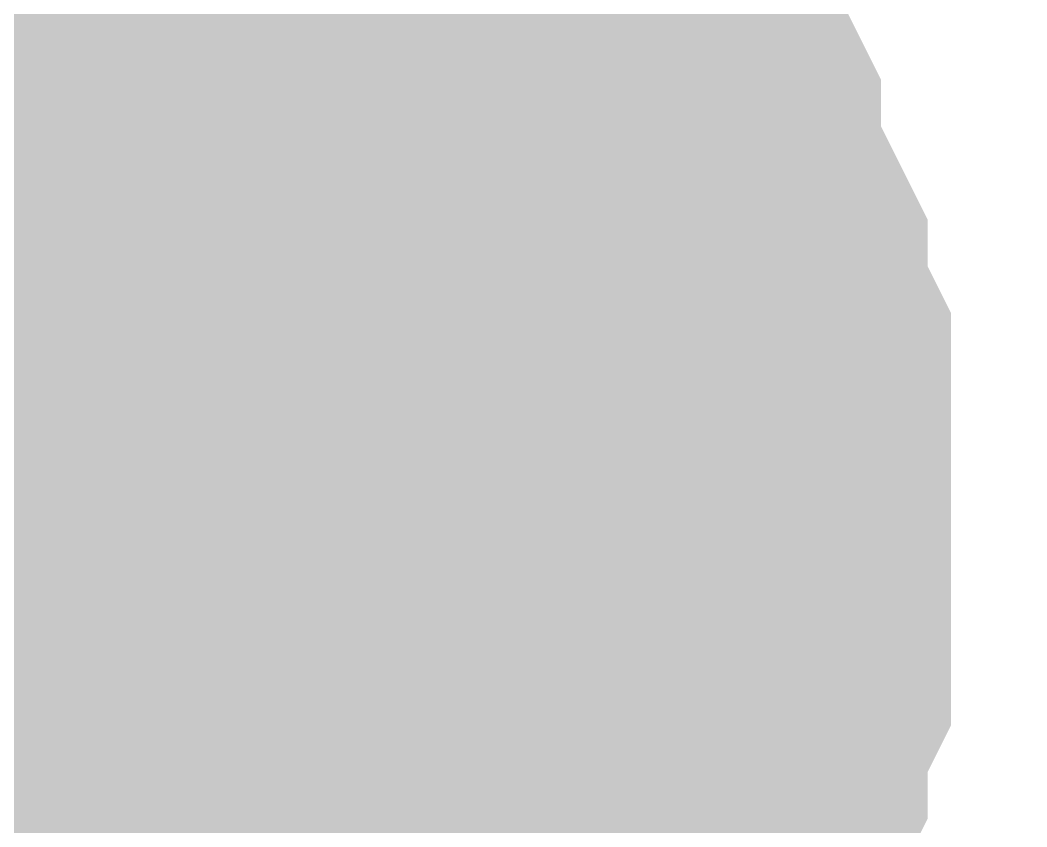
# Model space of a CAD drawing. Header units: inches. Extents: x 0 to 569, y 0 to 432.
# Drawn here: x 61.133 to 61.669, y 81.109 to 81.538 of the extents above; entities that cross this region are included whole.
import ezdxf

# ---------------------------------------------------------------- set-up
doc = ezdxf.new("R2010")
doc.units = ezdxf.units.IN
doc.layers.add('Sheet', color=255, linetype='Continuous')

msp = doc.modelspace()

# ---------------------------------------------------------------- linework, layer by layer
at = {"layer": 'Sheet'}
for points in [[(60.96992, 81.27256, 0.29972, 0.29972, 0), (63.5, 116.83008, 0.29972, 0.29972, 0), (55.88496, 119.37256, 0.29972, 0.29972, 0)], [(61.25518, 81.69424, 0.29972, 0.29972, 0), (61.26758, 81.68184, 0.29972, 0.29972, 0), (61.29238, 81.66943, 0.29972, 0.29972, 0), (61.30479, 81.64463, 0.29972, 0.29972, 0), (61.32959, 81.63223, 0.29972, 0.29972, 0), (61.34199, 81.61982, 0.29972, 0.29972, 0), (61.35439, 81.59502, 0.29972, 0.29972, 0), (61.3792, 81.58262, 0.29972, 0.29972, 0), (61.3916, 81.55781, 0.29972, 0.29972, 0), (61.404, 81.53301, 0.29972, 0.29972, 0), (61.41641, 81.52061, 0.29972, 0.29972, 0), (61.42881, 81.4958, 0.29972, 0.29972, 0), (61.44121, 81.471, 0.29972, 0.29972, 0), (61.44121, 81.44619, 0.29972, 0.29972, 0), (61.45361, 81.42139, 0.29972, 0.29972, 0), (61.46602, 81.39658, 0.29972, 0.29972, 0), (61.46602, 81.37178, 0.29972, 0.29972, 0), (61.47842, 81.34697, 0.29972, 0.29972, 0), (61.47842, 81.32217, 0.29972, 0.29972, 0), (61.47842, 81.29736, 0.29972, 0.29972, 0), (61.47842, 81.27256, 0.29972, 0.29972, 0)], [(61.25518, 81.69424, 0.29972, 0.29972, 0), (61.26758, 81.68184, 0.29972, 0.29972, 0), (61.29238, 81.66943, 0.29972, 0.29972, 0), (61.30479, 81.64463, 0.29972, 0.29972, 0), (61.32959, 81.63223, 0.29972, 0.29972, 0), (61.34199, 81.61982, 0.29972, 0.29972, 0), (61.35439, 81.59502, 0.29972, 0.29972, 0), (61.3792, 81.58262, 0.29972, 0.29972, 0), (61.3916, 81.55781, 0.29972, 0.29972, 0), (61.404, 81.53301, 0.29972, 0.29972, 0), (61.41641, 81.52061, 0.29972, 0.29972, 0), (61.42881, 81.4958, 0.29972, 0.29972, 0), (61.44121, 81.471, 0.29972, 0.29972, 0), (61.44121, 81.44619, 0.29972, 0.29972, 0), (61.45361, 81.42139, 0.29972, 0.29972, 0), (61.46602, 81.39658, 0.29972, 0.29972, 0), (61.46602, 81.37178, 0.29972, 0.29972, 0), (61.47842, 81.34697, 0.29972, 0.29972, 0), (61.47842, 81.32217, 0.29972, 0.29972, 0), (61.47842, 81.29736, 0.29972, 0.29972, 0), (61.47842, 81.27256, 0.29972, 0.29972, 0)], [(61.25518, 81.69424, 0.29972, 0.29972, 0), (61.26758, 81.68184, 0.29972, 0.29972, 0), (61.29238, 81.66943, 0.29972, 0.29972, 0), (61.30479, 81.64463, 0.29972, 0.29972, 0), (61.32959, 81.63223, 0.29972, 0.29972, 0), (61.34199, 81.61982, 0.29972, 0.29972, 0), (61.35439, 81.59502, 0.29972, 0.29972, 0), (61.3792, 81.58262, 0.29972, 0.29972, 0), (61.3916, 81.55781, 0.29972, 0.29972, 0), (61.404, 81.53301, 0.29972, 0.29972, 0), (61.41641, 81.52061, 0.29972, 0.29972, 0), (61.42881, 81.4958, 0.29972, 0.29972, 0), (61.44121, 81.471, 0.29972, 0.29972, 0), (61.44121, 81.44619, 0.29972, 0.29972, 0), (61.45361, 81.42139, 0.29972, 0.29972, 0), (61.46602, 81.39658, 0.29972, 0.29972, 0), (61.46602, 81.37178, 0.29972, 0.29972, 0), (61.47842, 81.34697, 0.29972, 0.29972, 0), (61.47842, 81.32217, 0.29972, 0.29972, 0), (61.47842, 81.29736, 0.29972, 0.29972, 0), (61.47842, 81.27256, 0.29972, 0.29972, 0)], [(61.25518, 81.69424, 0.29972, 0.29972, 0), (61.26758, 81.68184, 0.29972, 0.29972, 0), (61.29238, 81.66943, 0.29972, 0.29972, 0), (61.30479, 81.64463, 0.29972, 0.29972, 0), (61.32959, 81.63223, 0.29972, 0.29972, 0), (61.34199, 81.61982, 0.29972, 0.29972, 0), (61.35439, 81.59502, 0.29972, 0.29972, 0), (61.3792, 81.58262, 0.29972, 0.29972, 0), (61.3916, 81.55781, 0.29972, 0.29972, 0), (61.404, 81.53301, 0.29972, 0.29972, 0), (61.41641, 81.52061, 0.29972, 0.29972, 0), (61.42881, 81.4958, 0.29972, 0.29972, 0), (61.44121, 81.471, 0.29972, 0.29972, 0), (61.44121, 81.44619, 0.29972, 0.29972, 0), (61.45361, 81.42139, 0.29972, 0.29972, 0), (61.46602, 81.39658, 0.29972, 0.29972, 0), (61.46602, 81.37178, 0.29972, 0.29972, 0), (61.47842, 81.34697, 0.29972, 0.29972, 0), (61.47842, 81.32217, 0.29972, 0.29972, 0), (61.47842, 81.29736, 0.29972, 0.29972, 0), (61.47842, 81.27256, 0.29972, 0.29972, 0)], [(61.25518, 81.69424, 0.29972, 0.29972, 0), (61.26758, 81.68184, 0.29972, 0.29972, 0), (61.29238, 81.66943, 0.29972, 0.29972, 0), (61.30479, 81.64463, 0.29972, 0.29972, 0), (61.32959, 81.63223, 0.29972, 0.29972, 0), (61.34199, 81.61982, 0.29972, 0.29972, 0), (61.35439, 81.59502, 0.29972, 0.29972, 0), (61.3792, 81.58262, 0.29972, 0.29972, 0), (61.3916, 81.55781, 0.29972, 0.29972, 0), (61.404, 81.53301, 0.29972, 0.29972, 0), (61.41641, 81.52061, 0.29972, 0.29972, 0), (61.42881, 81.4958, 0.29972, 0.29972, 0), (61.44121, 81.471, 0.29972, 0.29972, 0), (61.44121, 81.44619, 0.29972, 0.29972, 0), (61.45361, 81.42139, 0.29972, 0.29972, 0), (61.46602, 81.39658, 0.29972, 0.29972, 0), (61.46602, 81.37178, 0.29972, 0.29972, 0), (61.47842, 81.34697, 0.29972, 0.29972, 0), (61.47842, 81.32217, 0.29972, 0.29972, 0), (61.47842, 81.29736, 0.29972, 0.29972, 0), (61.47842, 81.27256, 0.29972, 0.29972, 0)], [(61.25518, 81.69424, 0.29972, 0.29972, 0), (61.26758, 81.68184, 0.29972, 0.29972, 0), (61.29238, 81.66943, 0.29972, 0.29972, 0), (61.30479, 81.64463, 0.29972, 0.29972, 0), (61.32959, 81.63223, 0.29972, 0.29972, 0), (61.34199, 81.61982, 0.29972, 0.29972, 0), (61.35439, 81.59502, 0.29972, 0.29972, 0), (61.3792, 81.58262, 0.29972, 0.29972, 0), (61.3916, 81.55781, 0.29972, 0.29972, 0), (61.404, 81.53301, 0.29972, 0.29972, 0), (61.41641, 81.52061, 0.29972, 0.29972, 0), (61.42881, 81.4958, 0.29972, 0.29972, 0), (61.44121, 81.471, 0.29972, 0.29972, 0), (61.44121, 81.44619, 0.29972, 0.29972, 0), (61.45361, 81.42139, 0.29972, 0.29972, 0), (61.46602, 81.39658, 0.29972, 0.29972, 0), (61.46602, 81.37178, 0.29972, 0.29972, 0), (61.47842, 81.34697, 0.29972, 0.29972, 0), (61.47842, 81.32217, 0.29972, 0.29972, 0), (61.47842, 81.29736, 0.29972, 0.29972, 0), (61.47842, 81.27256, 0.29972, 0.29972, 0)], [(61.25518, 81.69424, 0.29972, 0.29972, 0), (61.26758, 81.68184, 0.29972, 0.29972, 0), (61.29238, 81.66943, 0.29972, 0.29972, 0), (61.30479, 81.64463, 0.29972, 0.29972, 0), (61.32959, 81.63223, 0.29972, 0.29972, 0), (61.34199, 81.61982, 0.29972, 0.29972, 0), (61.35439, 81.59502, 0.29972, 0.29972, 0), (61.3792, 81.58262, 0.29972, 0.29972, 0), (61.3916, 81.55781, 0.29972, 0.29972, 0), (61.404, 81.53301, 0.29972, 0.29972, 0), (61.41641, 81.52061, 0.29972, 0.29972, 0), (61.42881, 81.4958, 0.29972, 0.29972, 0), (61.44121, 81.471, 0.29972, 0.29972, 0), (61.44121, 81.44619, 0.29972, 0.29972, 0), (61.45361, 81.42139, 0.29972, 0.29972, 0), (61.46602, 81.39658, 0.29972, 0.29972, 0), (61.46602, 81.37178, 0.29972, 0.29972, 0), (61.47842, 81.34697, 0.29972, 0.29972, 0), (61.47842, 81.32217, 0.29972, 0.29972, 0), (61.47842, 81.29736, 0.29972, 0.29972, 0), (61.47842, 81.27256, 0.29972, 0.29972, 0)], [(61.35439, 81.59502, 0.09906, 0.09906, 0), (61.3792, 81.58262, 0.09906, 0.09906, 0), (61.3916, 81.55781, 0.09906, 0.09906, 0), (61.404, 81.53301, 0.09906, 0.09906, 0), (61.41641, 81.52061, 0.09906, 0.09906, 0), (61.42881, 81.4958, 0.09906, 0.09906, 0), (61.44121, 81.471, 0.09906, 0.09906, 0), (61.44121, 81.44619, 0.09906, 0.09906, 0), (61.45361, 81.42139, 0.09906, 0.09906, 0), (61.46602, 81.39658, 0.09906, 0.09906, 0), (61.46602, 81.37178, 0.09906, 0.09906, 0), (61.47842, 81.34697, 0.09906, 0.09906, 0), (61.47842, 81.32217, 0.09906, 0.09906, 0), (61.47842, 81.29736, 0.09906, 0.09906, 0), (61.47842, 81.27256, 0.09906, 0.09906, 0)], [(61.35439, 81.59502, 0.09906, 0.09906, 0), (61.3792, 81.58262, 0.09906, 0.09906, 0), (61.3916, 81.55781, 0.09906, 0.09906, 0), (61.404, 81.53301, 0.09906, 0.09906, 0), (61.41641, 81.52061, 0.09906, 0.09906, 0), (61.42881, 81.4958, 0.09906, 0.09906, 0), (61.44121, 81.471, 0.09906, 0.09906, 0), (61.44121, 81.44619, 0.09906, 0.09906, 0), (61.45361, 81.42139, 0.09906, 0.09906, 0), (61.46602, 81.39658, 0.09906, 0.09906, 0), (61.46602, 81.37178, 0.09906, 0.09906, 0), (61.47842, 81.34697, 0.09906, 0.09906, 0), (61.47842, 81.32217, 0.09906, 0.09906, 0), (61.47842, 81.29736, 0.09906, 0.09906, 0), (61.47842, 81.27256, 0.09906, 0.09906, 0)], [(61.35439, 81.59502, 0.09906, 0.09906, 0), (61.3792, 81.58262, 0.09906, 0.09906, 0), (61.3916, 81.55781, 0.09906, 0.09906, 0), (61.404, 81.53301, 0.09906, 0.09906, 0), (61.41641, 81.52061, 0.09906, 0.09906, 0), (61.42881, 81.4958, 0.09906, 0.09906, 0), (61.44121, 81.471, 0.09906, 0.09906, 0), (61.44121, 81.44619, 0.09906, 0.09906, 0), (61.45361, 81.42139, 0.09906, 0.09906, 0), (61.46602, 81.39658, 0.09906, 0.09906, 0), (61.46602, 81.37178, 0.09906, 0.09906, 0), (61.47842, 81.34697, 0.09906, 0.09906, 0), (61.47842, 81.32217, 0.09906, 0.09906, 0), (61.47842, 81.29736, 0.09906, 0.09906, 0), (61.47842, 81.27256, 0.09906, 0.09906, 0)], [(61.35439, 81.59502, 0.09906, 0.09906, 0), (61.3792, 81.58262, 0.09906, 0.09906, 0), (61.3916, 81.55781, 0.09906, 0.09906, 0), (61.404, 81.53301, 0.09906, 0.09906, 0), (61.41641, 81.52061, 0.09906, 0.09906, 0), (61.42881, 81.4958, 0.09906, 0.09906, 0), (61.44121, 81.471, 0.09906, 0.09906, 0), (61.44121, 81.44619, 0.09906, 0.09906, 0), (61.45361, 81.42139, 0.09906, 0.09906, 0), (61.46602, 81.39658, 0.09906, 0.09906, 0), (61.46602, 81.37178, 0.09906, 0.09906, 0), (61.47842, 81.34697, 0.09906, 0.09906, 0), (61.47842, 81.32217, 0.09906, 0.09906, 0), (61.47842, 81.29736, 0.09906, 0.09906, 0), (61.47842, 81.27256, 0.09906, 0.09906, 0)], [(61.35439, 81.59502, 0.09906, 0.09906, 0), (61.3792, 81.58262, 0.09906, 0.09906, 0), (61.3916, 81.55781, 0.09906, 0.09906, 0), (61.404, 81.53301, 0.09906, 0.09906, 0), (61.41641, 81.52061, 0.09906, 0.09906, 0), (61.42881, 81.4958, 0.09906, 0.09906, 0), (61.44121, 81.471, 0.09906, 0.09906, 0), (61.44121, 81.44619, 0.09906, 0.09906, 0), (61.45361, 81.42139, 0.09906, 0.09906, 0), (61.46602, 81.39658, 0.09906, 0.09906, 0), (61.46602, 81.37178, 0.09906, 0.09906, 0), (61.47842, 81.34697, 0.09906, 0.09906, 0), (61.47842, 81.32217, 0.09906, 0.09906, 0), (61.47842, 81.29736, 0.09906, 0.09906, 0), (61.47842, 81.27256, 0.09906, 0.09906, 0)], [(61.35439, 81.59502, 0.09906, 0.09906, 0), (61.3792, 81.58262, 0.09906, 0.09906, 0), (61.3916, 81.55781, 0.09906, 0.09906, 0), (61.404, 81.53301, 0.09906, 0.09906, 0), (61.41641, 81.52061, 0.09906, 0.09906, 0), (61.42881, 81.4958, 0.09906, 0.09906, 0), (61.44121, 81.471, 0.09906, 0.09906, 0), (61.44121, 81.44619, 0.09906, 0.09906, 0), (61.45361, 81.42139, 0.09906, 0.09906, 0), (61.46602, 81.39658, 0.09906, 0.09906, 0), (61.46602, 81.37178, 0.09906, 0.09906, 0), (61.47842, 81.34697, 0.09906, 0.09906, 0), (61.47842, 81.32217, 0.09906, 0.09906, 0), (61.47842, 81.29736, 0.09906, 0.09906, 0), (61.47842, 81.27256, 0.09906, 0.09906, 0)], [(61.35439, 81.59502, 0.09906, 0.09906, 0), (61.3792, 81.58262, 0.09906, 0.09906, 0), (61.3916, 81.55781, 0.09906, 0.09906, 0), (61.404, 81.53301, 0.09906, 0.09906, 0), (61.41641, 81.52061, 0.09906, 0.09906, 0), (61.42881, 81.4958, 0.09906, 0.09906, 0), (61.44121, 81.471, 0.09906, 0.09906, 0), (61.44121, 81.44619, 0.09906, 0.09906, 0), (61.45361, 81.42139, 0.09906, 0.09906, 0), (61.46602, 81.39658, 0.09906, 0.09906, 0), (61.46602, 81.37178, 0.09906, 0.09906, 0), (61.47842, 81.34697, 0.09906, 0.09906, 0), (61.47842, 81.32217, 0.09906, 0.09906, 0), (61.47842, 81.29736, 0.09906, 0.09906, 0), (61.47842, 81.27256, 0.09906, 0.09906, 0)], [(61.47842, 81.27256, 0.29972, 0.29972, 0), (61.47842, 81.24775, 0.29972, 0.29972, 0), (61.47842, 81.22295, 0.29972, 0.29972, 0), (61.47842, 81.19814, 0.29972, 0.29972, 0), (61.46602, 81.17334, 0.29972, 0.29972, 0), (61.46602, 81.14854, 0.29972, 0.29972, 0), (61.45361, 81.12373, 0.29972, 0.29972, 0), (61.44121, 81.09893, 0.29972, 0.29972, 0), (61.44121, 81.07412, 0.29972, 0.29972, 0), (61.42881, 81.06172, 0.29972, 0.29972, 0), (61.41641, 81.03691, 0.29972, 0.29972, 0), (61.404, 81.01211, 0.29972, 0.29972, 0), (61.3916, 80.9873, 0.29972, 0.29972, 0), (61.3792, 80.9749, 0.29972, 0.29972, 0), (61.35439, 80.9501, 0.29972, 0.29972, 0)], [(61.47842, 81.27256, 0.29972, 0.29972, 0), (61.47842, 81.24775, 0.29972, 0.29972, 0), (61.47842, 81.22295, 0.29972, 0.29972, 0), (61.47842, 81.19814, 0.29972, 0.29972, 0), (61.46602, 81.17334, 0.29972, 0.29972, 0), (61.46602, 81.14854, 0.29972, 0.29972, 0), (61.45361, 81.12373, 0.29972, 0.29972, 0), (61.44121, 81.09893, 0.29972, 0.29972, 0), (61.44121, 81.07412, 0.29972, 0.29972, 0), (61.42881, 81.06172, 0.29972, 0.29972, 0), (61.41641, 81.03691, 0.29972, 0.29972, 0), (61.404, 81.01211, 0.29972, 0.29972, 0), (61.3916, 80.9873, 0.29972, 0.29972, 0), (61.3792, 80.9749, 0.29972, 0.29972, 0), (61.35439, 80.9501, 0.29972, 0.29972, 0)], [(61.47842, 81.27256, 0.29972, 0.29972, 0), (61.47842, 81.24775, 0.29972, 0.29972, 0), (61.47842, 81.22295, 0.29972, 0.29972, 0), (61.47842, 81.19814, 0.29972, 0.29972, 0), (61.46602, 81.17334, 0.29972, 0.29972, 0), (61.46602, 81.14854, 0.29972, 0.29972, 0), (61.45361, 81.12373, 0.29972, 0.29972, 0), (61.44121, 81.09893, 0.29972, 0.29972, 0), (61.44121, 81.07412, 0.29972, 0.29972, 0), (61.42881, 81.06172, 0.29972, 0.29972, 0), (61.41641, 81.03691, 0.29972, 0.29972, 0), (61.404, 81.01211, 0.29972, 0.29972, 0), (61.3916, 80.9873, 0.29972, 0.29972, 0), (61.3792, 80.9749, 0.29972, 0.29972, 0), (61.35439, 80.9501, 0.29972, 0.29972, 0)], [(61.47842, 81.27256, 0.29972, 0.29972, 0), (61.47842, 81.24775, 0.29972, 0.29972, 0), (61.47842, 81.22295, 0.29972, 0.29972, 0), (61.47842, 81.19814, 0.29972, 0.29972, 0), (61.46602, 81.17334, 0.29972, 0.29972, 0), (61.46602, 81.14854, 0.29972, 0.29972, 0), (61.45361, 81.12373, 0.29972, 0.29972, 0), (61.44121, 81.09893, 0.29972, 0.29972, 0), (61.44121, 81.07412, 0.29972, 0.29972, 0), (61.42881, 81.06172, 0.29972, 0.29972, 0), (61.41641, 81.03691, 0.29972, 0.29972, 0), (61.404, 81.01211, 0.29972, 0.29972, 0), (61.3916, 80.9873, 0.29972, 0.29972, 0), (61.3792, 80.9749, 0.29972, 0.29972, 0), (61.35439, 80.9501, 0.29972, 0.29972, 0)], [(61.47842, 81.27256, 0.29972, 0.29972, 0), (61.47842, 81.24775, 0.29972, 0.29972, 0), (61.47842, 81.22295, 0.29972, 0.29972, 0), (61.47842, 81.19814, 0.29972, 0.29972, 0), (61.46602, 81.17334, 0.29972, 0.29972, 0), (61.46602, 81.14854, 0.29972, 0.29972, 0), (61.45361, 81.12373, 0.29972, 0.29972, 0), (61.44121, 81.09893, 0.29972, 0.29972, 0), (61.44121, 81.07412, 0.29972, 0.29972, 0), (61.42881, 81.06172, 0.29972, 0.29972, 0), (61.41641, 81.03691, 0.29972, 0.29972, 0), (61.404, 81.01211, 0.29972, 0.29972, 0), (61.3916, 80.9873, 0.29972, 0.29972, 0), (61.3792, 80.9749, 0.29972, 0.29972, 0), (61.35439, 80.9501, 0.29972, 0.29972, 0)], [(61.47842, 81.27256, 0.29972, 0.29972, 0), (61.47842, 81.24775, 0.29972, 0.29972, 0), (61.47842, 81.22295, 0.29972, 0.29972, 0), (61.47842, 81.19814, 0.29972, 0.29972, 0), (61.46602, 81.17334, 0.29972, 0.29972, 0), (61.46602, 81.14854, 0.29972, 0.29972, 0), (61.45361, 81.12373, 0.29972, 0.29972, 0), (61.44121, 81.09893, 0.29972, 0.29972, 0), (61.44121, 81.07412, 0.29972, 0.29972, 0), (61.42881, 81.06172, 0.29972, 0.29972, 0), (61.41641, 81.03691, 0.29972, 0.29972, 0), (61.404, 81.01211, 0.29972, 0.29972, 0), (61.3916, 80.9873, 0.29972, 0.29972, 0), (61.3792, 80.9749, 0.29972, 0.29972, 0), (61.35439, 80.9501, 0.29972, 0.29972, 0)], [(61.47842, 81.27256, 0.29972, 0.29972, 0), (61.47842, 81.24775, 0.29972, 0.29972, 0), (61.47842, 81.22295, 0.29972, 0.29972, 0), (61.47842, 81.19814, 0.29972, 0.29972, 0), (61.46602, 81.17334, 0.29972, 0.29972, 0), (61.46602, 81.14854, 0.29972, 0.29972, 0), (61.45361, 81.12373, 0.29972, 0.29972, 0), (61.44121, 81.09893, 0.29972, 0.29972, 0), (61.44121, 81.07412, 0.29972, 0.29972, 0), (61.42881, 81.06172, 0.29972, 0.29972, 0), (61.41641, 81.03691, 0.29972, 0.29972, 0), (61.404, 81.01211, 0.29972, 0.29972, 0), (61.3916, 80.9873, 0.29972, 0.29972, 0), (61.3792, 80.9749, 0.29972, 0.29972, 0), (61.35439, 80.9501, 0.29972, 0.29972, 0)], [(61.47842, 81.27256, 0.29972, 0.29972, 0), (61.47842, 81.27256, 0.29972, 0.29972, 0), (61.47842, 81.27256, 0.29972, 0.29972, 0), (61.47842, 81.27256, 0.29972, 0.29972, 0), (61.47842, 81.27256, 0.29972, 0.29972, 0), (61.47842, 81.27256, 0.29972, 0.29972, 0), (61.47842, 81.27256, 0.29972, 0.29972, 0), (61.47842, 81.27256, 0.29972, 0.29972, 0), (61.47842, 81.27256, 0.29972, 0.29972, 0), (61.47842, 81.27256, 0.29972, 0.29972, 0), (61.47842, 81.27256, 0.29972, 0.29972, 0), (61.47842, 81.27256, 0.29972, 0.29972, 0), (61.47842, 81.27256, 0.29972, 0.29972, 0), (61.47842, 81.27256, 0.29972, 0.29972, 0), (61.47842, 81.27256, 0.29972, 0.29972, 0), (61.47842, 81.27256, 0.29972, 0.29972, 0), (61.47842, 81.27256, 0.29972, 0.29972, 0), (61.47842, 81.27256, 0.29972, 0.29972, 0), (61.47842, 81.27256, 0.29972, 0.29972, 0), (61.47842, 81.27256, 0.29972, 0.29972, 0), (61.47842, 81.27256, 0.29972, 0.29972, 0), (61.47842, 81.27256, 0.29972, 0.29972, 0), (61.47842, 81.27256, 0.29972, 0.29972, 0), (61.47842, 81.27256, 0.29972, 0.29972, 0), (61.47842, 81.27256, 0.29972, 0.29972, 0), (61.47842, 81.27256, 0.29972, 0.29972, 0), (61.47842, 81.27256, 0.29972, 0.29972, 0), (61.47842, 81.27256, 0.29972, 0.29972, 0), (61.47842, 81.27256, 0.29972, 0.29972, 0), (61.47842, 81.27256, 0.29972, 0.29972, 0), (61.47842, 81.27256, 0.29972, 0.29972, 0), (61.47842, 81.27256, 0.29972, 0.29972, 0), (61.47842, 81.27256, 0.29972, 0.29972, 0)], [(61.47842, 81.27256, 0.29972, 0.29972, 0), (61.47842, 81.27256, 0.29972, 0.29972, 0)], [(61.47842, 81.27256, 0.29972, 0.29972, 0), (61.47842, 81.27256, 0.29972, 0.29972, 0), (61.47842, 81.27256, 0.29972, 0.29972, 0), (61.47842, 81.27256, 0.29972, 0.29972, 0), (61.47842, 81.27256, 0.29972, 0.29972, 0), (61.47842, 81.27256, 0.29972, 0.29972, 0), (61.47842, 81.27256, 0.29972, 0.29972, 0), (61.47842, 81.27256, 0.29972, 0.29972, 0), (61.47842, 81.27256, 0.29972, 0.29972, 0), (61.47842, 81.27256, 0.29972, 0.29972, 0), (61.47842, 81.27256, 0.29972, 0.29972, 0), (61.47842, 81.27256, 0.29972, 0.29972, 0), (61.47842, 81.27256, 0.29972, 0.29972, 0), (61.47842, 81.27256, 0.29972, 0.29972, 0), (61.47842, 81.27256, 0.29972, 0.29972, 0), (61.47842, 81.27256, 0.29972, 0.29972, 0), (61.47842, 81.27256, 0.29972, 0.29972, 0), (61.47842, 81.27256, 0.29972, 0.29972, 0), (61.47842, 81.27256, 0.29972, 0.29972, 0), (61.47842, 81.27256, 0.29972, 0.29972, 0), (61.47842, 81.27256, 0.29972, 0.29972, 0), (61.47842, 81.27256, 0.29972, 0.29972, 0), (61.47842, 81.27256, 0.29972, 0.29972, 0), (61.47842, 81.27256, 0.29972, 0.29972, 0), (61.47842, 81.27256, 0.29972, 0.29972, 0), (61.47842, 81.27256, 0.29972, 0.29972, 0), (61.47842, 81.27256, 0.29972, 0.29972, 0), (61.47842, 81.27256, 0.29972, 0.29972, 0), (61.47842, 81.27256, 0.29972, 0.29972, 0), (61.47842, 81.27256, 0.29972, 0.29972, 0), (61.47842, 81.27256, 0.29972, 0.29972, 0), (61.47842, 81.27256, 0.29972, 0.29972, 0), (61.47842, 81.27256, 0.29972, 0.29972, 0)], [(61.47842, 81.27256, 0.29972, 0.29972, 0), (61.47842, 81.27256, 0.29972, 0.29972, 0)], [(61.47842, 81.27256, 0.29972, 0.29972, 0), (61.47842, 81.27256, 0.29972, 0.29972, 0), (61.47842, 81.27256, 0.29972, 0.29972, 0), (61.47842, 81.27256, 0.29972, 0.29972, 0), (61.47842, 81.27256, 0.29972, 0.29972, 0), (61.47842, 81.27256, 0.29972, 0.29972, 0), (61.47842, 81.27256, 0.29972, 0.29972, 0), (61.47842, 81.27256, 0.29972, 0.29972, 0), (61.47842, 81.27256, 0.29972, 0.29972, 0), (61.47842, 81.27256, 0.29972, 0.29972, 0), (61.47842, 81.27256, 0.29972, 0.29972, 0), (61.47842, 81.27256, 0.29972, 0.29972, 0), (61.47842, 81.27256, 0.29972, 0.29972, 0), (61.47842, 81.27256, 0.29972, 0.29972, 0), (61.47842, 81.27256, 0.29972, 0.29972, 0), (61.47842, 81.27256, 0.29972, 0.29972, 0), (61.47842, 81.27256, 0.29972, 0.29972, 0), (61.47842, 81.27256, 0.29972, 0.29972, 0), (61.47842, 81.27256, 0.29972, 0.29972, 0), (61.47842, 81.27256, 0.29972, 0.29972, 0), (61.47842, 81.27256, 0.29972, 0.29972, 0), (61.47842, 81.27256, 0.29972, 0.29972, 0), (61.47842, 81.27256, 0.29972, 0.29972, 0), (61.47842, 81.27256, 0.29972, 0.29972, 0), (61.47842, 81.27256, 0.29972, 0.29972, 0), (61.47842, 81.27256, 0.29972, 0.29972, 0), (61.47842, 81.27256, 0.29972, 0.29972, 0), (61.47842, 81.27256, 0.29972, 0.29972, 0), (61.47842, 81.27256, 0.29972, 0.29972, 0), (61.47842, 81.27256, 0.29972, 0.29972, 0), (61.47842, 81.27256, 0.29972, 0.29972, 0), (61.47842, 81.27256, 0.29972, 0.29972, 0), (61.47842, 81.27256, 0.29972, 0.29972, 0)], [(61.47842, 81.27256, 0.29972, 0.29972, 0), (61.47842, 81.27256, 0.29972, 0.29972, 0)], [(61.47842, 81.27256, 0.29972, 0.29972, 0), (61.47842, 81.27256, 0.29972, 0.29972, 0), (61.47842, 81.27256, 0.29972, 0.29972, 0), (61.47842, 81.27256, 0.29972, 0.29972, 0), (61.47842, 81.27256, 0.29972, 0.29972, 0), (61.47842, 81.27256, 0.29972, 0.29972, 0), (61.47842, 81.27256, 0.29972, 0.29972, 0), (61.47842, 81.27256, 0.29972, 0.29972, 0), (61.47842, 81.27256, 0.29972, 0.29972, 0), (61.47842, 81.27256, 0.29972, 0.29972, 0), (61.47842, 81.27256, 0.29972, 0.29972, 0), (61.47842, 81.27256, 0.29972, 0.29972, 0), (61.47842, 81.27256, 0.29972, 0.29972, 0), (61.47842, 81.27256, 0.29972, 0.29972, 0), (61.47842, 81.27256, 0.29972, 0.29972, 0), (61.47842, 81.27256, 0.29972, 0.29972, 0), (61.47842, 81.27256, 0.29972, 0.29972, 0), (61.47842, 81.27256, 0.29972, 0.29972, 0), (61.47842, 81.27256, 0.29972, 0.29972, 0), (61.47842, 81.27256, 0.29972, 0.29972, 0), (61.47842, 81.27256, 0.29972, 0.29972, 0), (61.47842, 81.27256, 0.29972, 0.29972, 0), (61.47842, 81.27256, 0.29972, 0.29972, 0), (61.47842, 81.27256, 0.29972, 0.29972, 0), (61.47842, 81.27256, 0.29972, 0.29972, 0), (61.47842, 81.27256, 0.29972, 0.29972, 0), (61.47842, 81.27256, 0.29972, 0.29972, 0), (61.47842, 81.27256, 0.29972, 0.29972, 0), (61.47842, 81.27256, 0.29972, 0.29972, 0), (61.47842, 81.27256, 0.29972, 0.29972, 0), (61.47842, 81.27256, 0.29972, 0.29972, 0), (61.47842, 81.27256, 0.29972, 0.29972, 0), (61.47842, 81.27256, 0.29972, 0.29972, 0)], [(61.47842, 81.27256, 0.29972, 0.29972, 0), (61.47842, 81.27256, 0.29972, 0.29972, 0)], [(61.47842, 81.27256, 0.29972, 0.29972, 0), (61.47842, 81.27256, 0.29972, 0.29972, 0), (61.47842, 81.27256, 0.29972, 0.29972, 0), (61.47842, 81.27256, 0.29972, 0.29972, 0), (61.47842, 81.27256, 0.29972, 0.29972, 0), (61.47842, 81.27256, 0.29972, 0.29972, 0), (61.47842, 81.27256, 0.29972, 0.29972, 0), (61.47842, 81.27256, 0.29972, 0.29972, 0), (61.47842, 81.27256, 0.29972, 0.29972, 0), (61.47842, 81.27256, 0.29972, 0.29972, 0), (61.47842, 81.27256, 0.29972, 0.29972, 0), (61.47842, 81.27256, 0.29972, 0.29972, 0), (61.47842, 81.27256, 0.29972, 0.29972, 0), (61.47842, 81.27256, 0.29972, 0.29972, 0), (61.47842, 81.27256, 0.29972, 0.29972, 0), (61.47842, 81.27256, 0.29972, 0.29972, 0), (61.47842, 81.27256, 0.29972, 0.29972, 0), (61.47842, 81.27256, 0.29972, 0.29972, 0), (61.47842, 81.27256, 0.29972, 0.29972, 0), (61.47842, 81.27256, 0.29972, 0.29972, 0), (61.47842, 81.27256, 0.29972, 0.29972, 0), (61.47842, 81.27256, 0.29972, 0.29972, 0), (61.47842, 81.27256, 0.29972, 0.29972, 0), (61.47842, 81.27256, 0.29972, 0.29972, 0), (61.47842, 81.27256, 0.29972, 0.29972, 0), (61.47842, 81.27256, 0.29972, 0.29972, 0), (61.47842, 81.27256, 0.29972, 0.29972, 0), (61.47842, 81.27256, 0.29972, 0.29972, 0), (61.47842, 81.27256, 0.29972, 0.29972, 0), (61.47842, 81.27256, 0.29972, 0.29972, 0), (61.47842, 81.27256, 0.29972, 0.29972, 0), (61.47842, 81.27256, 0.29972, 0.29972, 0), (61.47842, 81.27256, 0.29972, 0.29972, 0)], [(61.47842, 81.27256, 0.29972, 0.29972, 0), (61.47842, 81.27256, 0.29972, 0.29972, 0)], [(61.47842, 81.27256, 0.29972, 0.29972, 0), (61.47842, 81.27256, 0.29972, 0.29972, 0), (61.47842, 81.27256, 0.29972, 0.29972, 0), (61.47842, 81.27256, 0.29972, 0.29972, 0), (61.47842, 81.27256, 0.29972, 0.29972, 0), (61.47842, 81.27256, 0.29972, 0.29972, 0), (61.47842, 81.27256, 0.29972, 0.29972, 0), (61.47842, 81.27256, 0.29972, 0.29972, 0), (61.47842, 81.27256, 0.29972, 0.29972, 0), (61.47842, 81.27256, 0.29972, 0.29972, 0), (61.47842, 81.27256, 0.29972, 0.29972, 0), (61.47842, 81.27256, 0.29972, 0.29972, 0), (61.47842, 81.27256, 0.29972, 0.29972, 0), (61.47842, 81.27256, 0.29972, 0.29972, 0), (61.47842, 81.27256, 0.29972, 0.29972, 0), (61.47842, 81.27256, 0.29972, 0.29972, 0), (61.47842, 81.27256, 0.29972, 0.29972, 0), (61.47842, 81.27256, 0.29972, 0.29972, 0), (61.47842, 81.27256, 0.29972, 0.29972, 0), (61.47842, 81.27256, 0.29972, 0.29972, 0), (61.47842, 81.27256, 0.29972, 0.29972, 0), (61.47842, 81.27256, 0.29972, 0.29972, 0), (61.47842, 81.27256, 0.29972, 0.29972, 0), (61.47842, 81.27256, 0.29972, 0.29972, 0), (61.47842, 81.27256, 0.29972, 0.29972, 0), (61.47842, 81.27256, 0.29972, 0.29972, 0), (61.47842, 81.27256, 0.29972, 0.29972, 0), (61.47842, 81.27256, 0.29972, 0.29972, 0), (61.47842, 81.27256, 0.29972, 0.29972, 0), (61.47842, 81.27256, 0.29972, 0.29972, 0), (61.47842, 81.27256, 0.29972, 0.29972, 0), (61.47842, 81.27256, 0.29972, 0.29972, 0), (61.47842, 81.27256, 0.29972, 0.29972, 0)], [(61.47842, 81.27256, 0.29972, 0.29972, 0), (61.47842, 81.27256, 0.29972, 0.29972, 0)], [(61.47842, 81.27256, 0.29972, 0.29972, 0), (61.47842, 81.27256, 0.29972, 0.29972, 0), (61.47842, 81.27256, 0.29972, 0.29972, 0), (61.47842, 81.27256, 0.29972, 0.29972, 0), (61.47842, 81.27256, 0.29972, 0.29972, 0), (61.47842, 81.27256, 0.29972, 0.29972, 0), (61.47842, 81.27256, 0.29972, 0.29972, 0), (61.47842, 81.27256, 0.29972, 0.29972, 0), (61.47842, 81.27256, 0.29972, 0.29972, 0), (61.47842, 81.27256, 0.29972, 0.29972, 0), (61.47842, 81.27256, 0.29972, 0.29972, 0), (61.47842, 81.27256, 0.29972, 0.29972, 0), (61.47842, 81.27256, 0.29972, 0.29972, 0), (61.47842, 81.27256, 0.29972, 0.29972, 0), (61.47842, 81.27256, 0.29972, 0.29972, 0), (61.47842, 81.27256, 0.29972, 0.29972, 0), (61.47842, 81.27256, 0.29972, 0.29972, 0), (61.47842, 81.27256, 0.29972, 0.29972, 0), (61.47842, 81.27256, 0.29972, 0.29972, 0), (61.47842, 81.27256, 0.29972, 0.29972, 0), (61.47842, 81.27256, 0.29972, 0.29972, 0), (61.47842, 81.27256, 0.29972, 0.29972, 0), (61.47842, 81.27256, 0.29972, 0.29972, 0), (61.47842, 81.27256, 0.29972, 0.29972, 0), (61.47842, 81.27256, 0.29972, 0.29972, 0), (61.47842, 81.27256, 0.29972, 0.29972, 0), (61.47842, 81.27256, 0.29972, 0.29972, 0), (61.47842, 81.27256, 0.29972, 0.29972, 0), (61.47842, 81.27256, 0.29972, 0.29972, 0), (61.47842, 81.27256, 0.29972, 0.29972, 0), (61.47842, 81.27256, 0.29972, 0.29972, 0), (61.47842, 81.27256, 0.29972, 0.29972, 0), (61.47842, 81.27256, 0.29972, 0.29972, 0)], [(61.47842, 81.27256, 0.29972, 0.29972, 0), (61.47842, 81.27256, 0.29972, 0.29972, 0)], [(61.47842, 81.27256, 0.09906, 0.09906, 0), (61.47842, 81.24775, 0.09906, 0.09906, 0), (61.47842, 81.22295, 0.09906, 0.09906, 0), (61.47842, 81.19814, 0.09906, 0.09906, 0), (61.46602, 81.17334, 0.09906, 0.09906, 0), (61.46602, 81.14854, 0.09906, 0.09906, 0), (61.45361, 81.12373, 0.09906, 0.09906, 0), (61.44121, 81.09893, 0.09906, 0.09906, 0), (61.44121, 81.07412, 0.09906, 0.09906, 0), (61.42881, 81.06172, 0.09906, 0.09906, 0), (61.41641, 81.03691, 0.09906, 0.09906, 0)], [(61.47842, 81.27256, 0.09906, 0.09906, 0), (61.47842, 81.24775, 0.09906, 0.09906, 0), (61.47842, 81.22295, 0.09906, 0.09906, 0), (61.47842, 81.19814, 0.09906, 0.09906, 0), (61.46602, 81.17334, 0.09906, 0.09906, 0), (61.46602, 81.14854, 0.09906, 0.09906, 0), (61.45361, 81.12373, 0.09906, 0.09906, 0), (61.44121, 81.09893, 0.09906, 0.09906, 0), (61.44121, 81.07412, 0.09906, 0.09906, 0), (61.42881, 81.06172, 0.09906, 0.09906, 0), (61.41641, 81.03691, 0.09906, 0.09906, 0)], [(61.47842, 81.27256, 0.09906, 0.09906, 0), (61.47842, 81.24775, 0.09906, 0.09906, 0), (61.47842, 81.22295, 0.09906, 0.09906, 0), (61.47842, 81.19814, 0.09906, 0.09906, 0), (61.46602, 81.17334, 0.09906, 0.09906, 0), (61.46602, 81.14854, 0.09906, 0.09906, 0), (61.45361, 81.12373, 0.09906, 0.09906, 0), (61.44121, 81.09893, 0.09906, 0.09906, 0), (61.44121, 81.07412, 0.09906, 0.09906, 0), (61.42881, 81.06172, 0.09906, 0.09906, 0), (61.41641, 81.03691, 0.09906, 0.09906, 0)], [(61.47842, 81.27256, 0.09906, 0.09906, 0), (61.47842, 81.24775, 0.09906, 0.09906, 0), (61.47842, 81.22295, 0.09906, 0.09906, 0), (61.47842, 81.19814, 0.09906, 0.09906, 0), (61.46602, 81.17334, 0.09906, 0.09906, 0), (61.46602, 81.14854, 0.09906, 0.09906, 0), (61.45361, 81.12373, 0.09906, 0.09906, 0), (61.44121, 81.09893, 0.09906, 0.09906, 0), (61.44121, 81.07412, 0.09906, 0.09906, 0), (61.42881, 81.06172, 0.09906, 0.09906, 0), (61.41641, 81.03691, 0.09906, 0.09906, 0)], [(61.47842, 81.27256, 0.09906, 0.09906, 0), (61.47842, 81.24775, 0.09906, 0.09906, 0), (61.47842, 81.22295, 0.09906, 0.09906, 0), (61.47842, 81.19814, 0.09906, 0.09906, 0), (61.46602, 81.17334, 0.09906, 0.09906, 0), (61.46602, 81.14854, 0.09906, 0.09906, 0), (61.45361, 81.12373, 0.09906, 0.09906, 0), (61.44121, 81.09893, 0.09906, 0.09906, 0), (61.44121, 81.07412, 0.09906, 0.09906, 0), (61.42881, 81.06172, 0.09906, 0.09906, 0), (61.41641, 81.03691, 0.09906, 0.09906, 0)], [(61.47842, 81.27256, 0.09906, 0.09906, 0), (61.47842, 81.24775, 0.09906, 0.09906, 0), (61.47842, 81.22295, 0.09906, 0.09906, 0), (61.47842, 81.19814, 0.09906, 0.09906, 0), (61.46602, 81.17334, 0.09906, 0.09906, 0), (61.46602, 81.14854, 0.09906, 0.09906, 0), (61.45361, 81.12373, 0.09906, 0.09906, 0), (61.44121, 81.09893, 0.09906, 0.09906, 0), (61.44121, 81.07412, 0.09906, 0.09906, 0), (61.42881, 81.06172, 0.09906, 0.09906, 0), (61.41641, 81.03691, 0.09906, 0.09906, 0)], [(61.47842, 81.27256, 0.09906, 0.09906, 0), (61.47842, 81.24775, 0.09906, 0.09906, 0), (61.47842, 81.22295, 0.09906, 0.09906, 0), (61.47842, 81.19814, 0.09906, 0.09906, 0), (61.46602, 81.17334, 0.09906, 0.09906, 0), (61.46602, 81.14854, 0.09906, 0.09906, 0), (61.45361, 81.12373, 0.09906, 0.09906, 0), (61.44121, 81.09893, 0.09906, 0.09906, 0), (61.44121, 81.07412, 0.09906, 0.09906, 0), (61.42881, 81.06172, 0.09906, 0.09906, 0), (61.41641, 81.03691, 0.09906, 0.09906, 0)], [(61.47842, 81.27256, 0.09906, 0.09906, 0), (61.47842, 81.27256, 0.09906, 0.09906, 0), (61.47842, 81.27256, 0.09906, 0.09906, 0), (61.47842, 81.27256, 0.09906, 0.09906, 0), (61.47842, 81.27256, 0.09906, 0.09906, 0), (61.47842, 81.27256, 0.09906, 0.09906, 0), (61.47842, 81.27256, 0.09906, 0.09906, 0), (61.47842, 81.27256, 0.09906, 0.09906, 0), (61.47842, 81.27256, 0.09906, 0.09906, 0), (61.47842, 81.27256, 0.09906, 0.09906, 0), (61.47842, 81.27256, 0.09906, 0.09906, 0), (61.47842, 81.27256, 0.09906, 0.09906, 0), (61.47842, 81.27256, 0.09906, 0.09906, 0), (61.47842, 81.27256, 0.09906, 0.09906, 0), (61.47842, 81.27256, 0.09906, 0.09906, 0), (61.47842, 81.27256, 0.09906, 0.09906, 0), (61.47842, 81.27256, 0.09906, 0.09906, 0), (61.47842, 81.27256, 0.09906, 0.09906, 0), (61.47842, 81.27256, 0.09906, 0.09906, 0), (61.47842, 81.27256, 0.09906, 0.09906, 0), (61.47842, 81.27256, 0.09906, 0.09906, 0), (61.47842, 81.27256, 0.09906, 0.09906, 0), (61.47842, 81.27256, 0.09906, 0.09906, 0), (61.47842, 81.27256, 0.09906, 0.09906, 0), (61.47842, 81.27256, 0.09906, 0.09906, 0), (61.47842, 81.27256, 0.09906, 0.09906, 0), (61.47842, 81.27256, 0.09906, 0.09906, 0), (61.47842, 81.27256, 0.09906, 0.09906, 0), (61.47842, 81.27256, 0.09906, 0.09906, 0), (61.47842, 81.27256, 0.09906, 0.09906, 0), (61.47842, 81.27256, 0.09906, 0.09906, 0), (61.47842, 81.27256, 0.09906, 0.09906, 0), (61.47842, 81.27256, 0.09906, 0.09906, 0)], [(61.47842, 81.27256, 0.09906, 0.09906, 0), (61.47842, 81.27256, 0.09906, 0.09906, 0)], [(61.47842, 81.27256, 0.09906, 0.09906, 0), (61.47842, 81.27256, 0.09906, 0.09906, 0), (61.47842, 81.27256, 0.09906, 0.09906, 0), (61.47842, 81.27256, 0.09906, 0.09906, 0), (61.47842, 81.27256, 0.09906, 0.09906, 0), (61.47842, 81.27256, 0.09906, 0.09906, 0), (61.47842, 81.27256, 0.09906, 0.09906, 0), (61.47842, 81.27256, 0.09906, 0.09906, 0), (61.47842, 81.27256, 0.09906, 0.09906, 0), (61.47842, 81.27256, 0.09906, 0.09906, 0), (61.47842, 81.27256, 0.09906, 0.09906, 0), (61.47842, 81.27256, 0.09906, 0.09906, 0), (61.47842, 81.27256, 0.09906, 0.09906, 0), (61.47842, 81.27256, 0.09906, 0.09906, 0), (61.47842, 81.27256, 0.09906, 0.09906, 0), (61.47842, 81.27256, 0.09906, 0.09906, 0), (61.47842, 81.27256, 0.09906, 0.09906, 0), (61.47842, 81.27256, 0.09906, 0.09906, 0), (61.47842, 81.27256, 0.09906, 0.09906, 0), (61.47842, 81.27256, 0.09906, 0.09906, 0), (61.47842, 81.27256, 0.09906, 0.09906, 0), (61.47842, 81.27256, 0.09906, 0.09906, 0), (61.47842, 81.27256, 0.09906, 0.09906, 0), (61.47842, 81.27256, 0.09906, 0.09906, 0), (61.47842, 81.27256, 0.09906, 0.09906, 0), (61.47842, 81.27256, 0.09906, 0.09906, 0), (61.47842, 81.27256, 0.09906, 0.09906, 0), (61.47842, 81.27256, 0.09906, 0.09906, 0), (61.47842, 81.27256, 0.09906, 0.09906, 0), (61.47842, 81.27256, 0.09906, 0.09906, 0), (61.47842, 81.27256, 0.09906, 0.09906, 0), (61.47842, 81.27256, 0.09906, 0.09906, 0), (61.47842, 81.27256, 0.09906, 0.09906, 0)], [(61.47842, 81.27256, 0.09906, 0.09906, 0), (61.47842, 81.27256, 0.09906, 0.09906, 0)], [(61.47842, 81.27256, 0.09906, 0.09906, 0), (61.47842, 81.27256, 0.09906, 0.09906, 0), (61.47842, 81.27256, 0.09906, 0.09906, 0), (61.47842, 81.27256, 0.09906, 0.09906, 0), (61.47842, 81.27256, 0.09906, 0.09906, 0), (61.47842, 81.27256, 0.09906, 0.09906, 0), (61.47842, 81.27256, 0.09906, 0.09906, 0), (61.47842, 81.27256, 0.09906, 0.09906, 0), (61.47842, 81.27256, 0.09906, 0.09906, 0), (61.47842, 81.27256, 0.09906, 0.09906, 0), (61.47842, 81.27256, 0.09906, 0.09906, 0), (61.47842, 81.27256, 0.09906, 0.09906, 0), (61.47842, 81.27256, 0.09906, 0.09906, 0), (61.47842, 81.27256, 0.09906, 0.09906, 0), (61.47842, 81.27256, 0.09906, 0.09906, 0), (61.47842, 81.27256, 0.09906, 0.09906, 0), (61.47842, 81.27256, 0.09906, 0.09906, 0), (61.47842, 81.27256, 0.09906, 0.09906, 0), (61.47842, 81.27256, 0.09906, 0.09906, 0), (61.47842, 81.27256, 0.09906, 0.09906, 0), (61.47842, 81.27256, 0.09906, 0.09906, 0), (61.47842, 81.27256, 0.09906, 0.09906, 0), (61.47842, 81.27256, 0.09906, 0.09906, 0), (61.47842, 81.27256, 0.09906, 0.09906, 0), (61.47842, 81.27256, 0.09906, 0.09906, 0), (61.47842, 81.27256, 0.09906, 0.09906, 0), (61.47842, 81.27256, 0.09906, 0.09906, 0), (61.47842, 81.27256, 0.09906, 0.09906, 0), (61.47842, 81.27256, 0.09906, 0.09906, 0), (61.47842, 81.27256, 0.09906, 0.09906, 0), (61.47842, 81.27256, 0.09906, 0.09906, 0), (61.47842, 81.27256, 0.09906, 0.09906, 0), (61.47842, 81.27256, 0.09906, 0.09906, 0)], [(61.47842, 81.27256, 0.09906, 0.09906, 0), (61.47842, 81.27256, 0.09906, 0.09906, 0)], [(61.47842, 81.27256, 0.09906, 0.09906, 0), (61.47842, 81.27256, 0.09906, 0.09906, 0), (61.47842, 81.27256, 0.09906, 0.09906, 0), (61.47842, 81.27256, 0.09906, 0.09906, 0), (61.47842, 81.27256, 0.09906, 0.09906, 0), (61.47842, 81.27256, 0.09906, 0.09906, 0), (61.47842, 81.27256, 0.09906, 0.09906, 0), (61.47842, 81.27256, 0.09906, 0.09906, 0), (61.47842, 81.27256, 0.09906, 0.09906, 0), (61.47842, 81.27256, 0.09906, 0.09906, 0), (61.47842, 81.27256, 0.09906, 0.09906, 0), (61.47842, 81.27256, 0.09906, 0.09906, 0), (61.47842, 81.27256, 0.09906, 0.09906, 0), (61.47842, 81.27256, 0.09906, 0.09906, 0), (61.47842, 81.27256, 0.09906, 0.09906, 0), (61.47842, 81.27256, 0.09906, 0.09906, 0), (61.47842, 81.27256, 0.09906, 0.09906, 0), (61.47842, 81.27256, 0.09906, 0.09906, 0), (61.47842, 81.27256, 0.09906, 0.09906, 0), (61.47842, 81.27256, 0.09906, 0.09906, 0), (61.47842, 81.27256, 0.09906, 0.09906, 0), (61.47842, 81.27256, 0.09906, 0.09906, 0), (61.47842, 81.27256, 0.09906, 0.09906, 0), (61.47842, 81.27256, 0.09906, 0.09906, 0), (61.47842, 81.27256, 0.09906, 0.09906, 0), (61.47842, 81.27256, 0.09906, 0.09906, 0), (61.47842, 81.27256, 0.09906, 0.09906, 0), (61.47842, 81.27256, 0.09906, 0.09906, 0), (61.47842, 81.27256, 0.09906, 0.09906, 0), (61.47842, 81.27256, 0.09906, 0.09906, 0), (61.47842, 81.27256, 0.09906, 0.09906, 0), (61.47842, 81.27256, 0.09906, 0.09906, 0), (61.47842, 81.27256, 0.09906, 0.09906, 0)], [(61.47842, 81.27256, 0.09906, 0.09906, 0), (61.47842, 81.27256, 0.09906, 0.09906, 0)], [(61.47842, 81.27256, 0.09906, 0.09906, 0), (61.47842, 81.27256, 0.09906, 0.09906, 0), (61.47842, 81.27256, 0.09906, 0.09906, 0), (61.47842, 81.27256, 0.09906, 0.09906, 0), (61.47842, 81.27256, 0.09906, 0.09906, 0), (61.47842, 81.27256, 0.09906, 0.09906, 0), (61.47842, 81.27256, 0.09906, 0.09906, 0), (61.47842, 81.27256, 0.09906, 0.09906, 0), (61.47842, 81.27256, 0.09906, 0.09906, 0), (61.47842, 81.27256, 0.09906, 0.09906, 0), (61.47842, 81.27256, 0.09906, 0.09906, 0), (61.47842, 81.27256, 0.09906, 0.09906, 0), (61.47842, 81.27256, 0.09906, 0.09906, 0), (61.47842, 81.27256, 0.09906, 0.09906, 0), (61.47842, 81.27256, 0.09906, 0.09906, 0), (61.47842, 81.27256, 0.09906, 0.09906, 0), (61.47842, 81.27256, 0.09906, 0.09906, 0), (61.47842, 81.27256, 0.09906, 0.09906, 0), (61.47842, 81.27256, 0.09906, 0.09906, 0), (61.47842, 81.27256, 0.09906, 0.09906, 0), (61.47842, 81.27256, 0.09906, 0.09906, 0), (61.47842, 81.27256, 0.09906, 0.09906, 0), (61.47842, 81.27256, 0.09906, 0.09906, 0), (61.47842, 81.27256, 0.09906, 0.09906, 0), (61.47842, 81.27256, 0.09906, 0.09906, 0), (61.47842, 81.27256, 0.09906, 0.09906, 0), (61.47842, 81.27256, 0.09906, 0.09906, 0), (61.47842, 81.27256, 0.09906, 0.09906, 0), (61.47842, 81.27256, 0.09906, 0.09906, 0), (61.47842, 81.27256, 0.09906, 0.09906, 0), (61.47842, 81.27256, 0.09906, 0.09906, 0), (61.47842, 81.27256, 0.09906, 0.09906, 0), (61.47842, 81.27256, 0.09906, 0.09906, 0)], [(61.47842, 81.27256, 0.09906, 0.09906, 0), (61.47842, 81.27256, 0.09906, 0.09906, 0)], [(61.47842, 81.27256, 0.09906, 0.09906, 0), (61.47842, 81.27256, 0.09906, 0.09906, 0), (61.47842, 81.27256, 0.09906, 0.09906, 0), (61.47842, 81.27256, 0.09906, 0.09906, 0), (61.47842, 81.27256, 0.09906, 0.09906, 0), (61.47842, 81.27256, 0.09906, 0.09906, 0), (61.47842, 81.27256, 0.09906, 0.09906, 0), (61.47842, 81.27256, 0.09906, 0.09906, 0), (61.47842, 81.27256, 0.09906, 0.09906, 0), (61.47842, 81.27256, 0.09906, 0.09906, 0), (61.47842, 81.27256, 0.09906, 0.09906, 0), (61.47842, 81.27256, 0.09906, 0.09906, 0), (61.47842, 81.27256, 0.09906, 0.09906, 0), (61.47842, 81.27256, 0.09906, 0.09906, 0), (61.47842, 81.27256, 0.09906, 0.09906, 0), (61.47842, 81.27256, 0.09906, 0.09906, 0), (61.47842, 81.27256, 0.09906, 0.09906, 0), (61.47842, 81.27256, 0.09906, 0.09906, 0), (61.47842, 81.27256, 0.09906, 0.09906, 0), (61.47842, 81.27256, 0.09906, 0.09906, 0), (61.47842, 81.27256, 0.09906, 0.09906, 0), (61.47842, 81.27256, 0.09906, 0.09906, 0), (61.47842, 81.27256, 0.09906, 0.09906, 0), (61.47842, 81.27256, 0.09906, 0.09906, 0), (61.47842, 81.27256, 0.09906, 0.09906, 0), (61.47842, 81.27256, 0.09906, 0.09906, 0), (61.47842, 81.27256, 0.09906, 0.09906, 0), (61.47842, 81.27256, 0.09906, 0.09906, 0), (61.47842, 81.27256, 0.09906, 0.09906, 0), (61.47842, 81.27256, 0.09906, 0.09906, 0), (61.47842, 81.27256, 0.09906, 0.09906, 0), (61.47842, 81.27256, 0.09906, 0.09906, 0), (61.47842, 81.27256, 0.09906, 0.09906, 0)], [(61.47842, 81.27256, 0.09906, 0.09906, 0), (61.47842, 81.27256, 0.09906, 0.09906, 0)], [(61.47842, 81.27256, 0.09906, 0.09906, 0), (61.47842, 81.27256, 0.09906, 0.09906, 0), (61.47842, 81.27256, 0.09906, 0.09906, 0), (61.47842, 81.27256, 0.09906, 0.09906, 0), (61.47842, 81.27256, 0.09906, 0.09906, 0), (61.47842, 81.27256, 0.09906, 0.09906, 0), (61.47842, 81.27256, 0.09906, 0.09906, 0), (61.47842, 81.27256, 0.09906, 0.09906, 0), (61.47842, 81.27256, 0.09906, 0.09906, 0), (61.47842, 81.27256, 0.09906, 0.09906, 0), (61.47842, 81.27256, 0.09906, 0.09906, 0), (61.47842, 81.27256, 0.09906, 0.09906, 0), (61.47842, 81.27256, 0.09906, 0.09906, 0), (61.47842, 81.27256, 0.09906, 0.09906, 0), (61.47842, 81.27256, 0.09906, 0.09906, 0), (61.47842, 81.27256, 0.09906, 0.09906, 0), (61.47842, 81.27256, 0.09906, 0.09906, 0), (61.47842, 81.27256, 0.09906, 0.09906, 0), (61.47842, 81.27256, 0.09906, 0.09906, 0), (61.47842, 81.27256, 0.09906, 0.09906, 0), (61.47842, 81.27256, 0.09906, 0.09906, 0), (61.47842, 81.27256, 0.09906, 0.09906, 0), (61.47842, 81.27256, 0.09906, 0.09906, 0), (61.47842, 81.27256, 0.09906, 0.09906, 0), (61.47842, 81.27256, 0.09906, 0.09906, 0), (61.47842, 81.27256, 0.09906, 0.09906, 0), (61.47842, 81.27256, 0.09906, 0.09906, 0), (61.47842, 81.27256, 0.09906, 0.09906, 0), (61.47842, 81.27256, 0.09906, 0.09906, 0), (61.47842, 81.27256, 0.09906, 0.09906, 0), (61.47842, 81.27256, 0.09906, 0.09906, 0), (61.47842, 81.27256, 0.09906, 0.09906, 0), (61.47842, 81.27256, 0.09906, 0.09906, 0)], [(61.47842, 81.27256, 0.09906, 0.09906, 0), (61.47842, 81.27256, 0.09906, 0.09906, 0)]]:
    msp.add_lwpolyline(points, format="xyseb", dxfattribs=at)
msp.add_lwpolyline([(60.706, 81.28, 0.508, 0.508, 1), (61.214, 81.28, 0.508, 0.508, 1)], format="xyseb", close=True, dxfattribs=at)

doc.saveas('drawing.dxf')
